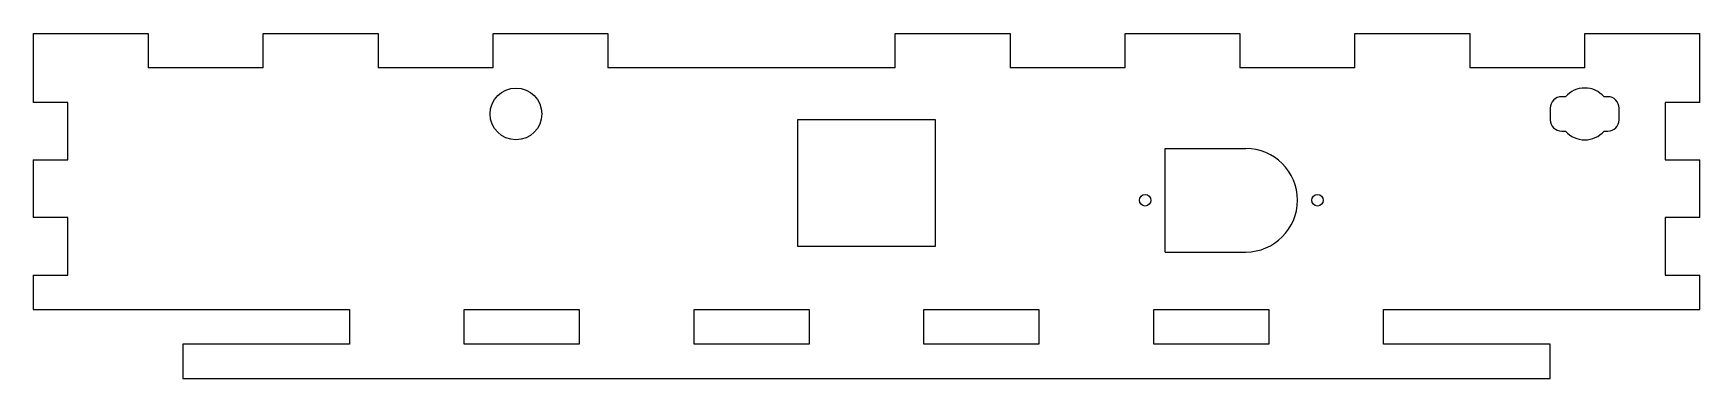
# Model space of a CAD drawing. Header units: millimetres. Extents: x 0 to 145, y -27 to 3.
import ezdxf

# ---------------------------------------------------------------- set-up
doc = ezdxf.new("R2010")
doc.units = ezdxf.units.MM

msp = doc.modelspace()

# ---------------------------------------------------------------- linework, layer by layer
at = {"color": 7, "linetype": 'Continuous', "lineweight": 25}
for p, q in [((0, 3), (10, 3)), ((0, 3), (0, -3)), ((10, 3), (10, 0)), ((20, 3), (30, 3)), ((20, 0), (20, 3)), ((30, 3), (30, 0)), ((40, 3), (50, 3)), ((40, 0), (40, 3)), ((50, 3), (50, 0)), ((75, 3), (85, 3)), ((75, 0), (75, 3)), ((85, 3), (85, 0)), ((95, 3), (105, 3)), ((95, 0), (95, 3)), ((105, 3), (105, 0)), ((115, 3), (125, 3)), ((115, 0), (115, 3)), ((125, 3), (125, 0)), ((135, 3), (145, 3)), ((135, 0), (135, 3)), ((145, -3), (145, 3)), ((20, 0), (10, 0)), ((40, 0), (30, 0)), ((75, 0), (50, 0)), ((95, 0), (85, 0)), ((115, 0), (105, 0)), ((135, 0), (125, 0)), ((133.32, -2.5), (133, -2.5)), ((137, -2.5), (136.68, -2.5)), ((3, -3), (0, -3)), ((3, -8), (3, -3)), ((132, -3.5), (132, -4.5)), ((138, -4.5), (138, -3.5)), ((142, -3), (142, -8)), ((145, -3), (142, -3)), ((66.5, -4.5), (66.5, -15.5)), ((78.5, -4.5), (66.5, -4.5)), ((78.5, -15.5), (78.5, -4.5)), ((133, -5.5), (133.32, -5.5)), ((136.68, -5.5), (137, -5.5)), ((98.5, -16), (98.5, -7)), ((98.5, -7), (105.5, -7)), ((0, -8), (3, -8)), ((0, -8), (0, -13)), ((142, -8), (145, -8)), ((145, -13), (145, -8)), ((3, -13), (0, -13)), ((3, -18), (3, -13)), ((142, -13), (142, -18)), ((145, -13), (142, -13)), ((66.5, -15.5), (78.5, -15.5)), ((98.5, -16), (105.5, -16)), ((0, -18), (3, -18)), ((0, -18), (0, -21)), ((142, -18), (145, -18)), ((145, -21), (145, -18)), ((0, -21), (27.5, -21)), ((27.5, -21), (27.5, -24)), ((37.5, -24), (37.5, -21)), ((37.5, -21), (47.5, -21)), ((47.5, -21), (47.5, -24)), ((57.5, -24), (57.5, -21)), ((57.5, -21), (67.5, -21)), ((67.5, -21), (67.5, -24)), ((77.5, -24), (77.5, -21)), ((77.5, -21), (87.5, -21)), ((87.5, -21), (87.5, -24)), ((97.5, -24), (97.5, -21)), ((97.5, -21), (107.5, -21)), ((107.5, -21), (107.5, -24)), ((117.5, -24), (117.5, -21)), ((117.5, -21), (145, -21)), ((13, -24), (13, -27)), ((27.5, -24), (13, -24)), ((47.5, -24), (37.5, -24)), ((67.5, -24), (57.5, -24)), ((87.5, -24), (77.5, -24)), ((107.5, -24), (97.5, -24)), ((132, -24), (117.5, -24)), ((132, -27), (132, -24)), ((13, -27), (132, -27))]:
    msp.add_line(p, q, dxfattribs=at)
for centre, radius in [((42, -4), 2.25), ((96.75, -11.5), 0.5), ((111.75, -11.5), 0.5)]:
    msp.add_circle(centre, radius, dxfattribs=at)
for centre, radius, start, end in [((133, -3.5), 1, 90, 180), ((135, -4), 2.25, 41.8103, 138.1897), ((137, -3.5), 1, 0, 90), ((133, -4.5), 1, 180, 270), ((135, -4), 2.25, 221.8103, 318.1897), ((137, -4.5), 1, 270, 0), ((105.5, -11.5), 4.5, 270, 90)]:
    msp.add_arc(centre, radius, start, end, dxfattribs=at)

doc.saveas('drawing.dxf')
